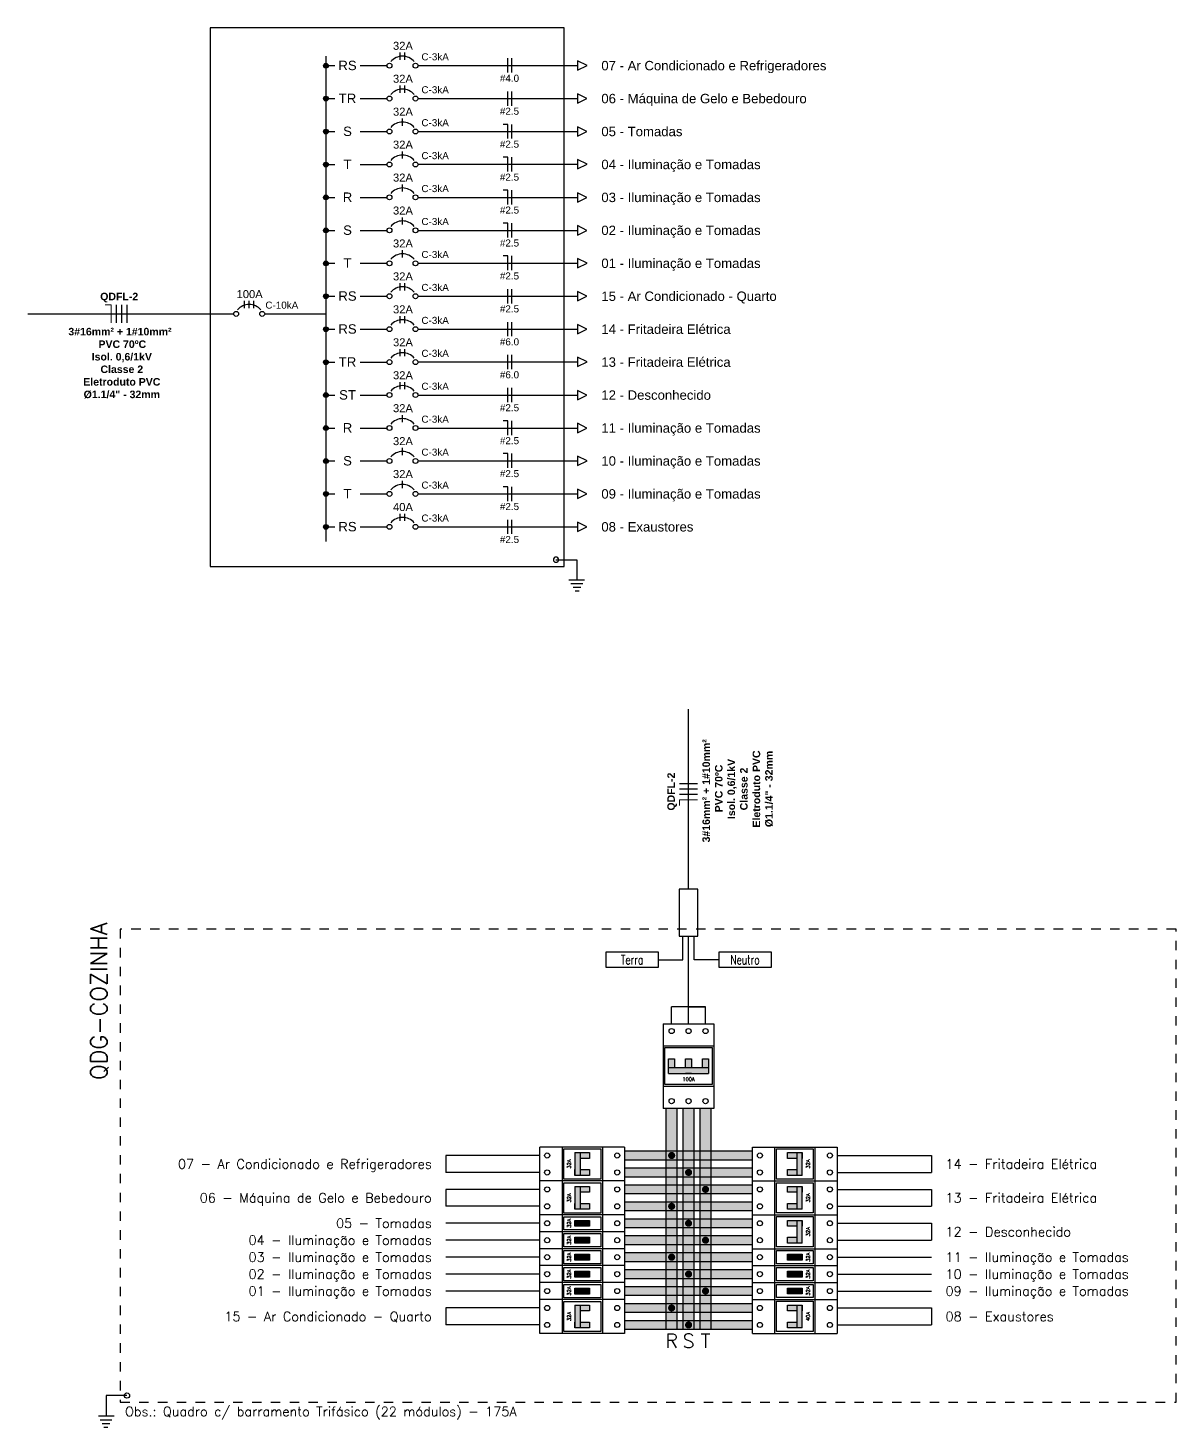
# Model space of a CAD drawing. Extents: x 1450 to 1868, y 82 to 351.
# Drawn here: x 1600.76 to 1612.96, y 213.83 to 228.69 of the extents above; entities that cross this region are included whole.
import ezdxf
from ezdxf.enums import TextEntityAlignment as Align

# ---------------------------------------------------------------- set-up
doc = ezdxf.new("R2010")
doc.units = 0
doc.header["$LTSCALE"] = 0.5
doc.linetypes.add('CONTORNO_QUADRO_T', pattern=[0.35, 0.2, -0.15])
doc.linetypes.add('ELETRODUTO_POLIETILENO_PISO', pattern=[0.55, 0.4, -0.15])
doc.layers.get('0').update_dxf_attribs({"linetype": 'CONTINUOUS'})
for name, color, linetype in [('Condutor Unifilar - Barramento nu', 1, 'CONTINUOUS'), ('DIAGRAMAS_BARRAMENTO', 2, 'CONTINUOUS'), ('DIAGRAMAS_CONTORNO', 2, 'CONTINUOUS'), ('DIAGRAMAS_LINHA', 2, 'CONTINUOUS'), ('DIAGRAMAS_TEXTO', 5, 'CONTINUOUS'), ('DISP_PROTECAO', 1, 'CONTINUOUS'), ('FAM-DISJUNTORES', 1, 'CONTINUOUS'), ('FIACAO', 7, 'CONTINUOUS'), ('INDICACAO_CIRCUITO', 2, 'CONTINUOUS'), ('INDICACAO_CIRCUITO_FIA', 2, 'CONTINUOUS'), ('INDICACAO_POTENCIA', 1, 'CONTINUOUS'), ('Texto Unifilar - 0.3 Vermelho', 80, 'CONTINUOUS')]:
    doc.layers.add(name, color=color, linetype=linetype)
doc.layers.add('G-ANNO-SYMB', color=111, linetype='CONTINUOUS', lineweight=9)
doc.styles.add('Arial', font='arialbd.ttf', dxfattribs={"height": 100})
doc.styles.add('FAM-ARIAL', font='arial.ttf')
doc.styles.add('ROMANS', font='simplex.shx')

# ---------------------------------------------------------------- blocks, each defined once
blk = doc.blocks.new('*U1454', base_point=(1412.08, 127.24))
at = {"linetype": 'Continuous'}
for centre in [(1412.106, 127.24), (1412.383, 127.24)]:
    blk.add_circle(centre, 0.026, dxfattribs=at)
blk.add_arc((1412.244, 127.178), 0.162, 39.9589, 140.0411, dxfattribs=at)
blk = doc.blocks.new('*U1457', base_point=(1412.08, 127.24))
at = {"linetype": 'Continuous'}
for centre in [(1412.106, 127.24), (1412.383, 127.24)]:
    blk.add_circle(centre, 0.026, dxfattribs=at)
blk.add_arc((1412.244, 127.178), 0.162, 39.9589, 140.0411, dxfattribs=at)
blk = doc.blocks.new('*U1323', base_point=(576.818, 148.746))
blk.add_line((576.818, 148.556), (576.818, 148.936))
blk = doc.blocks.new('*U1458', base_point=(1412.244, 127.34))
at = {"xscale": 0.2, "yscale": 0.2, "zscale": 0.2}
for p in [(1412.219, 127.34), (1412.269, 127.34)]:
    blk.add_blockref('*U1323', p, dxfattribs=at)
blk = doc.blocks.new('*U1459', base_point=(1412.08, 127.24))
at = {"linetype": 'Continuous'}
for centre in [(1412.106, 127.24), (1412.383, 127.24)]:
    blk.add_circle(centre, 0.026, dxfattribs=at)
blk.add_arc((1412.244, 127.178), 0.162, 39.9589, 140.0411, dxfattribs=at)
blk = doc.blocks.new('*U1460', base_point=(1412.08, 127.24))
at = {"linetype": 'Continuous'}
for centre in [(1412.106, 127.24), (1412.383, 127.24)]:
    blk.add_circle(centre, 0.026, dxfattribs=at)
blk.add_arc((1412.244, 127.178), 0.162, 39.9589, 140.0411, dxfattribs=at)
blk = doc.blocks.new('*U1461', base_point=(1412.244, 127.34))
at = {"xscale": 0.2, "yscale": 0.2, "zscale": 0.2}
blk.add_blockref('*U1323', (1412.244, 127.34), dxfattribs=at)
blk = doc.blocks.new('*U1462', base_point=(1412.08, 127.24))
at = {"linetype": 'Continuous'}
for centre in [(1412.106, 127.24), (1412.383, 127.24)]:
    blk.add_circle(centre, 0.026, dxfattribs=at)
blk.add_arc((1412.244, 127.178), 0.162, 39.9589, 140.0411, dxfattribs=at)
blk = doc.blocks.new('*U1463', base_point=(1412.244, 127.34))
at = {"xscale": 0.2, "yscale": 0.2, "zscale": 0.2}
blk.add_blockref('*U1323', (1412.244, 127.34), dxfattribs=at)
blk = doc.blocks.new('*U1464', base_point=(1412.08, 127.24))
at = {"linetype": 'Continuous'}
for centre in [(1412.106, 127.24), (1412.383, 127.24)]:
    blk.add_circle(centre, 0.026, dxfattribs=at)
blk.add_arc((1412.244, 127.178), 0.162, 39.9589, 140.0411, dxfattribs=at)
blk = doc.blocks.new('*U1465', base_point=(1412.08, 127.24))
at = {"linetype": 'Continuous'}
for centre in [(1412.106, 127.24), (1412.383, 127.24)]:
    blk.add_circle(centre, 0.026, dxfattribs=at)
blk.add_arc((1412.244, 127.178), 0.162, 39.9589, 140.0411, dxfattribs=at)
blk = doc.blocks.new('*U1468', base_point=(1412.08, 127.24))
at = {"linetype": 'Continuous'}
for centre in [(1412.106, 127.24), (1412.383, 127.24)]:
    blk.add_circle(centre, 0.026, dxfattribs=at)
blk.add_arc((1412.244, 127.178), 0.162, 39.9589, 140.0411, dxfattribs=at)
blk = doc.blocks.new('*U1469', base_point=(1412.08, 127.24))
at = {"linetype": 'Continuous'}
for centre in [(1412.106, 127.24), (1412.383, 127.24)]:
    blk.add_circle(centre, 0.026, dxfattribs=at)
blk.add_arc((1412.244, 127.178), 0.162, 39.9589, 140.0411, dxfattribs=at)
blk = doc.blocks.new('*U1470', base_point=(1412.08, 127.24))
at = {"linetype": 'Continuous'}
for centre in [(1412.106, 127.24), (1412.383, 127.24)]:
    blk.add_circle(centre, 0.026, dxfattribs=at)
blk.add_arc((1412.244, 127.178), 0.162, 39.9589, 140.0411, dxfattribs=at)
blk = doc.blocks.new('*U1471', base_point=(1412.08, 127.24))
at = {"linetype": 'Continuous'}
for centre in [(1412.106, 127.24), (1412.383, 127.24)]:
    blk.add_circle(centre, 0.026, dxfattribs=at)
blk.add_arc((1412.244, 127.178), 0.162, 39.9589, 140.0411, dxfattribs=at)
blk = doc.blocks.new('*U1472', base_point=(1412.08, 127.24))
at = {"linetype": 'Continuous'}
for centre in [(1412.106, 127.24), (1412.383, 127.24)]:
    blk.add_circle(centre, 0.026, dxfattribs=at)
blk.add_arc((1412.244, 127.178), 0.162, 39.9589, 140.0411, dxfattribs=at)
blk = doc.blocks.new('*U1473', base_point=(1412.08, 127.24))
at = {"linetype": 'Continuous'}
for centre in [(1412.106, 127.24), (1412.383, 127.24)]:
    blk.add_circle(centre, 0.026, dxfattribs=at)
blk.add_arc((1412.244, 127.178), 0.162, 39.9589, 140.0411, dxfattribs=at)
blk = doc.blocks.new('*U1474', base_point=(1412.08, 127.24))
at = {"linetype": 'Continuous'}
for centre in [(1412.106, 127.24), (1412.383, 127.24)]:
    blk.add_circle(centre, 0.026, dxfattribs=at)
blk.add_arc((1412.244, 127.178), 0.162, 39.9589, 140.0411, dxfattribs=at)
blk = doc.blocks.new('TERRAQD')
at = {"color": 3, "linetype": 'ByBlock'}
for p, q in [((0, 0), (-0.444, 0)), ((-0.444, 0), (-0.444, -0.435)), ((-0.609, -0.435), (-0.274, -0.435)), ((-0.57, -0.513), (-0.319, -0.513)), ((-0.531, -0.591), (-0.363, -0.591)), ((-0.492, -0.67), (-0.408, -0.67))]:
    blk.add_line(p, q, dxfattribs=at)
blk.add_circle((0, 0), 0.0554, dxfattribs=at)
blk = doc.blocks.new('*U1477', base_point=(1412.08, 127.24))
at = {"linetype": 'Continuous'}
for centre in [(1412.106, 127.24), (1412.383, 127.24)]:
    blk.add_circle(centre, 0.026, dxfattribs=at)
blk.add_arc((1412.244, 127.178), 0.162, 39.9589, 140.0411, dxfattribs=at)
blk = doc.blocks.new('*U1480', base_point=(1327.989, -26.483))
h = blk.add_hatch(color=256)
h.paths.add_polyline_path([(1328.458, -26.362), (1328.361, -26.362), (1328.361, -26.424), (1328.458, -26.424)])
h.paths.add_polyline_path([(1328.361, -26.542), (1328.361, -26.604), (1328.458, -26.604), (1328.458, -26.542)])
blk.add_hatch(color=256).paths.add_polyline_path([(1328.517, -26.362), (1328.458, -26.362), (1328.458, -26.604), (1328.517, -26.604)])
for p, q in [((1327.989, -26.303), (1328.889, -26.303)), ((1327.989, -26.663), (1327.989, -26.303)), ((1328.224, -26.663), (1328.224, -26.303)), ((1328.654, -26.663), (1328.654, -26.303)), ((1328.889, -26.303), (1328.889, -26.663)), ((1328.361, -26.362), (1328.517, -26.362)), ((1328.361, -26.424), (1328.361, -26.362)), ((1328.458, -26.424), (1328.361, -26.424)), ((1328.458, -26.362), (1328.458, -26.604)), ((1328.517, -26.604), (1328.517, -26.362)), ((1328.517, -26.362), (1328.517, -26.424)), ((1328.361, -26.542), (1328.458, -26.542)), ((1328.361, -26.604), (1328.361, -26.542)), ((1328.517, -26.604), (1328.361, -26.604)), ((1327.989, -26.663), (1328.889, -26.663))]:
    blk.add_line(p, q)
blk.add_lwpolyline([(1328.243, -26.643), (1328.243, -26.322), (1328.634, -26.322), (1328.634, -26.643)], close=True)
for centre in [(1328.067, -26.393), (1328.811, -26.393), (1328.067, -26.573), (1328.811, -26.573)]:
    blk.add_circle(centre, 0.0274)
blk = doc.blocks.new('*U1482', base_point=(1327.989, -26.483))
h = blk.add_hatch(color=256)
h.paths.add_polyline_path([(1328.458, -26.362), (1328.361, -26.362), (1328.361, -26.424), (1328.458, -26.424)])
h.paths.add_polyline_path([(1328.361, -26.542), (1328.361, -26.604), (1328.458, -26.604), (1328.458, -26.542)])
blk.add_hatch(color=256).paths.add_polyline_path([(1328.517, -26.362), (1328.458, -26.362), (1328.458, -26.604), (1328.517, -26.604)])
for p, q in [((1327.989, -26.303), (1328.889, -26.303)), ((1327.989, -26.663), (1327.989, -26.303)), ((1328.224, -26.663), (1328.224, -26.303)), ((1328.654, -26.663), (1328.654, -26.303)), ((1328.889, -26.303), (1328.889, -26.663)), ((1328.361, -26.362), (1328.517, -26.362)), ((1328.361, -26.424), (1328.361, -26.362)), ((1328.458, -26.424), (1328.361, -26.424)), ((1328.458, -26.362), (1328.458, -26.604)), ((1328.517, -26.604), (1328.517, -26.362)), ((1328.517, -26.362), (1328.517, -26.424)), ((1328.361, -26.542), (1328.458, -26.542)), ((1328.361, -26.604), (1328.361, -26.542)), ((1328.517, -26.604), (1328.361, -26.604)), ((1327.989, -26.663), (1328.889, -26.663))]:
    blk.add_line(p, q)
blk.add_lwpolyline([(1328.243, -26.643), (1328.243, -26.322), (1328.634, -26.322), (1328.634, -26.643)], close=True)
for centre in [(1328.067, -26.393), (1328.811, -26.393), (1328.067, -26.573), (1328.811, -26.573)]:
    blk.add_circle(centre, 0.0274)
blk = doc.blocks.new('*U1483', base_point=(1327.989, -26.483))
h = blk.add_hatch(color=256)
h.paths.add_polyline_path([(1328.458, -26.362), (1328.361, -26.362), (1328.361, -26.424), (1328.458, -26.424)])
h.paths.add_polyline_path([(1328.361, -26.542), (1328.361, -26.604), (1328.458, -26.604), (1328.458, -26.542)])
blk.add_hatch(color=256).paths.add_polyline_path([(1328.517, -26.362), (1328.458, -26.362), (1328.458, -26.604), (1328.517, -26.604)])
for p, q in [((1327.989, -26.303), (1328.889, -26.303)), ((1327.989, -26.663), (1327.989, -26.303)), ((1328.224, -26.663), (1328.224, -26.303)), ((1328.654, -26.663), (1328.654, -26.303)), ((1328.889, -26.303), (1328.889, -26.663)), ((1328.361, -26.362), (1328.517, -26.362)), ((1328.361, -26.424), (1328.361, -26.362)), ((1328.458, -26.424), (1328.361, -26.424)), ((1328.458, -26.362), (1328.458, -26.604)), ((1328.517, -26.604), (1328.517, -26.362)), ((1328.517, -26.362), (1328.517, -26.424)), ((1328.361, -26.542), (1328.458, -26.542)), ((1328.361, -26.604), (1328.361, -26.542)), ((1328.517, -26.604), (1328.361, -26.604)), ((1327.989, -26.663), (1328.889, -26.663))]:
    blk.add_line(p, q)
blk.add_lwpolyline([(1328.243, -26.643), (1328.243, -26.322), (1328.634, -26.322), (1328.634, -26.643)], close=True)
for centre in [(1328.067, -26.393), (1328.811, -26.393), (1328.067, -26.573), (1328.811, -26.573)]:
    blk.add_circle(centre, 0.0274)
blk = doc.blocks.new('*U1484', base_point=(1327.989, -26.483))
h = blk.add_hatch(color=256)
h.paths.add_polyline_path([(1328.458, -26.362), (1328.361, -26.362), (1328.361, -26.424), (1328.458, -26.424)])
h.paths.add_polyline_path([(1328.361, -26.542), (1328.361, -26.604), (1328.458, -26.604), (1328.458, -26.542)])
blk.add_hatch(color=256).paths.add_polyline_path([(1328.517, -26.362), (1328.458, -26.362), (1328.458, -26.604), (1328.517, -26.604)])
for p, q in [((1327.989, -26.303), (1328.889, -26.303)), ((1327.989, -26.663), (1327.989, -26.303)), ((1328.224, -26.663), (1328.224, -26.303)), ((1328.654, -26.663), (1328.654, -26.303)), ((1328.889, -26.303), (1328.889, -26.663)), ((1328.361, -26.362), (1328.517, -26.362)), ((1328.361, -26.424), (1328.361, -26.362)), ((1328.458, -26.424), (1328.361, -26.424)), ((1328.458, -26.362), (1328.458, -26.604)), ((1328.517, -26.604), (1328.517, -26.362)), ((1328.517, -26.362), (1328.517, -26.424)), ((1328.361, -26.542), (1328.458, -26.542)), ((1328.361, -26.604), (1328.361, -26.542)), ((1328.517, -26.604), (1328.361, -26.604)), ((1327.989, -26.663), (1328.889, -26.663))]:
    blk.add_line(p, q)
blk.add_lwpolyline([(1328.243, -26.643), (1328.243, -26.322), (1328.634, -26.322), (1328.634, -26.643)], close=True)
for centre in [(1328.067, -26.393), (1328.811, -26.393), (1328.067, -26.573), (1328.811, -26.573)]:
    blk.add_circle(centre, 0.0274)
blk = doc.blocks.new('*U1485', base_point=(1327.989, -28.924))
for points in [[(1328.361, -28.892), (1328.361, -28.955), (1328.458, -28.955), (1328.458, -28.892)], [(1328.458, -28.955), (1328.517, -28.955), (1328.517, -28.892), (1328.458, -28.892)]]:
    blk.add_hatch(color=256).paths.add_polyline_path(points)
for p, q in [((1327.989, -28.834), (1328.889, -28.834)), ((1327.989, -29.014), (1327.989, -28.834)), ((1328.224, -29.014), (1328.224, -28.834)), ((1328.654, -29.014), (1328.654, -28.834)), ((1328.889, -28.834), (1328.889, -29.014)), ((1328.458, -28.892), (1328.458, -28.955)), ((1327.989, -29.014), (1328.889, -29.014))]:
    blk.add_line(p, q)
for points in [[(1328.243, -28.994), (1328.243, -28.853), (1328.634, -28.853), (1328.634, -28.994)], [(1328.361, -28.955), (1328.361, -28.892), (1328.517, -28.892), (1328.517, -28.955)]]:
    blk.add_lwpolyline(points, close=True)
for centre in [(1328.067, -28.924), (1328.811, -28.924)]:
    blk.add_circle(centre, 0.0274)
blk = doc.blocks.new('*U1486', base_point=(1327.989, -24.613))
h = blk.add_hatch(color=256)
h.paths.add_polyline_path([(1328.361, -24.402), (1328.361, -24.465), (1328.458, -24.465), (1328.458, -24.402)])
h.paths.add_polyline_path([(1328.361, -24.582), (1328.361, -24.645), (1328.458, -24.645), (1328.458, -24.582)])
h.paths.add_polyline_path([(1328.361, -24.762), (1328.361, -24.825), (1328.458, -24.825), (1328.458, -24.762)])
blk.add_hatch(color=256).paths.add_polyline_path([(1328.517, -24.402), (1328.458, -24.402), (1328.458, -24.825), (1328.517, -24.825)])
for p, q in [((1327.989, -24.343), (1328.889, -24.343)), ((1327.989, -24.883), (1327.989, -24.343)), ((1328.224, -24.883), (1328.224, -24.343)), ((1328.654, -24.883), (1328.654, -24.343)), ((1328.889, -24.343), (1328.889, -24.883)), ((1328.361, -24.465), (1328.361, -24.402)), ((1328.361, -24.402), (1328.517, -24.402)), ((1328.458, -24.465), (1328.361, -24.465)), ((1328.458, -24.402), (1328.458, -24.825)), ((1328.517, -24.825), (1328.517, -24.402)), ((1328.361, -24.582), (1328.458, -24.582)), ((1328.361, -24.645), (1328.361, -24.582)), ((1328.458, -24.645), (1328.361, -24.645)), ((1328.517, -24.582), (1328.517, -24.645)), ((1328.361, -24.762), (1328.458, -24.762)), ((1328.361, -24.825), (1328.361, -24.762)), ((1327.989, -24.883), (1328.889, -24.883)), ((1328.517, -24.825), (1328.361, -24.825))]:
    blk.add_line(p, q)
blk.add_lwpolyline([(1328.243, -24.864), (1328.243, -24.363), (1328.634, -24.363), (1328.634, -24.864)], close=True)
for centre in [(1328.067, -24.433), (1328.811, -24.433), (1328.067, -24.613), (1328.811, -24.613), (1328.067, -24.793), (1328.811, -24.793)]:
    blk.add_circle(centre, 0.0274)
blk = doc.blocks.new('*U1481', base_point=(1327.989, -28.924))
for points in [[(1328.361, -28.892), (1328.361, -28.955), (1328.458, -28.955), (1328.458, -28.892)], [(1328.458, -28.955), (1328.517, -28.955), (1328.517, -28.892), (1328.458, -28.892)]]:
    blk.add_hatch(color=256).paths.add_polyline_path(points)
for p, q in [((1327.989, -28.834), (1328.889, -28.834)), ((1327.989, -29.014), (1327.989, -28.834)), ((1328.224, -29.014), (1328.224, -28.834)), ((1328.654, -29.014), (1328.654, -28.834)), ((1328.889, -28.834), (1328.889, -29.014)), ((1328.458, -28.892), (1328.458, -28.955)), ((1327.989, -29.014), (1328.889, -29.014))]:
    blk.add_line(p, q)
for points in [[(1328.243, -28.994), (1328.243, -28.853), (1328.634, -28.853), (1328.634, -28.994)], [(1328.361, -28.955), (1328.361, -28.892), (1328.517, -28.892), (1328.517, -28.955)]]:
    blk.add_lwpolyline(points, close=True)
for centre in [(1328.067, -28.924), (1328.811, -28.924)]:
    blk.add_circle(centre, 0.0274)
blk = doc.blocks.new('*U1489', base_point=(576.818, 148.746))
blk.add_line((576.818, 148.556), (576.818, 148.936))
blk = doc.blocks.new('*U1517', base_point=(1430.914, 149.639))
at = {"xscale": 0.2, "yscale": 0.2, "zscale": 0.2}
for p in [(1430.864, 149.639), (1430.914, 149.639), (1430.964, 149.639)]:
    blk.add_blockref('*U1489', p, dxfattribs=at)
blk = doc.blocks.new('*U1607', base_point=(576.818, 148.746))
blk.add_line((576.818, 148.556), (576.818, 148.936))
blk = doc.blocks.new('*U1660', base_point=(1604.742, 228.394))
at = {"xscale": 0.2, "yscale": 0.2, "zscale": 0.2}
for p in [(1604.717, 228.394), (1604.767, 228.394)]:
    blk.add_blockref('*U1607', p, dxfattribs=at)
blk = doc.blocks.new('*U1661', base_point=(1604.742, 227.694))
at = {"xscale": 0.2, "yscale": 0.2, "zscale": 0.2}
blk.add_blockref('*U1607', (1604.742, 227.694), dxfattribs=at)
blk = doc.blocks.new('*U1662', base_point=(1604.742, 226.644))
at = {"xscale": 0.2, "yscale": 0.2, "zscale": 0.2}
blk.add_blockref('*U1607', (1604.742, 226.644), dxfattribs=at)
blk = doc.blocks.new('*U1663', base_point=(1604.742, 226.294))
at = {"xscale": 0.2, "yscale": 0.2, "zscale": 0.2}
blk.add_blockref('*U1607', (1604.742, 226.294), dxfattribs=at)
blk = doc.blocks.new('*U1664', base_point=(1604.742, 225.944))
at = {"xscale": 0.2, "yscale": 0.2, "zscale": 0.2}
for p in [(1604.717, 225.944), (1604.767, 225.944)]:
    blk.add_blockref('*U1607', p, dxfattribs=at)
blk = doc.blocks.new('*U1665', base_point=(1604.742, 225.594))
at = {"xscale": 0.2, "yscale": 0.2, "zscale": 0.2}
for p in [(1604.717, 225.594), (1604.767, 225.594)]:
    blk.add_blockref('*U1607', p, dxfattribs=at)
blk = doc.blocks.new('*U1666', base_point=(1604.742, 225.244))
at = {"xscale": 0.2, "yscale": 0.2, "zscale": 0.2}
for p in [(1604.717, 225.244), (1604.767, 225.244)]:
    blk.add_blockref('*U1607', p, dxfattribs=at)
blk = doc.blocks.new('*U1667', base_point=(1604.742, 224.894))
at = {"xscale": 0.2, "yscale": 0.2, "zscale": 0.2}
for p in [(1604.717, 224.894), (1604.767, 224.894)]:
    blk.add_blockref('*U1607', p, dxfattribs=at)
blk = doc.blocks.new('*U1668', base_point=(1604.742, 224.544))
at = {"xscale": 0.2, "yscale": 0.2, "zscale": 0.2}
blk.add_blockref('*U1607', (1604.742, 224.544), dxfattribs=at)
blk = doc.blocks.new('*U1669', base_point=(1604.742, 224.194))
at = {"xscale": 0.2, "yscale": 0.2, "zscale": 0.2}
blk.add_blockref('*U1607', (1604.742, 224.194), dxfattribs=at)
blk = doc.blocks.new('*U1670', base_point=(1604.742, 223.844))
at = {"xscale": 0.2, "yscale": 0.2, "zscale": 0.2}
blk.add_blockref('*U1607', (1604.742, 223.844), dxfattribs=at)
blk = doc.blocks.new('*U1671', base_point=(1604.742, 223.494))
at = {"xscale": 0.2, "yscale": 0.2, "zscale": 0.2}
for p in [(1604.717, 223.494), (1604.767, 223.494)]:
    blk.add_blockref('*U1607', p, dxfattribs=at)
blk = doc.blocks.new('FIAÇÃO_DIAGRAMA')
at = {"layer": 'FAM-DISJUNTORES'}
for p, q in [((0, -0.152), (0, 0)), ((0.04, -0.152), (0.04, 0))]:
    blk.add_line(p, q, dxfattribs=at)
blk = doc.blocks.new('FIAÇÃO DIAGRAMA NF')
at = {"layer": 'FAM-DISJUNTORES', "color": 120}
for p, q in [((0, 0.152), (-0.051, 0.152)), ((0, 0), (0, 0.152))]:
    blk.add_line(p, q, dxfattribs=at)
at = {"layer": 'FAM-DISJUNTORES'}
blk.add_line((0.04, 0), (0.04, 0.152), dxfattribs=at)
blk = doc.blocks.new('pingar')
h = blk.add_hatch(color=256)
h.dxf.hatch_style = 1
edge = h.paths.add_edge_path()
edge.add_arc((1071.3, -1250.5), 2.5, 0, 360)
blk.add_circle((1071.3, -1250.5), 2.5)
blk = doc.blocks.new('*U2109', base_point=(576.818, 148.746))
blk.add_line((576.818, 148.556), (576.818, 148.936))
blk = doc.blocks.new('*U2107', base_point=(608.67, 153.293))
for p, q in [((608.67, 153.483), (608.544, 153.483)), ((608.67, 153.103), (608.67, 153.483))]:
    blk.add_line(p, q)
blk = doc.blocks.new('*U2327', base_point=(576.818, 148.746))
blk.add_line((576.818, 148.556), (576.818, 148.936))
blk = doc.blocks.new('*U2326', base_point=(608.67, 153.293))
for p, q in [((608.67, 153.483), (608.544, 153.483)), ((608.67, 153.103), (608.67, 153.483))]:
    blk.add_line(p, q)

msp = doc.modelspace()

# ---------------------------------------------------------------- hatches: boundary and pattern name
at = {"layer": 'DIAGRAMAS_BARRAMENTO'}
for color, points in [(1, [(1607.662, 217.215), (1607.542, 217.215), (1607.542, 214.87), (1607.662, 214.87)]), (42, [(1607.842, 217.215), (1607.722, 217.215), (1607.722, 214.87), (1607.842, 214.87)]), (8, [(1608.022, 217.215), (1607.902, 217.215), (1607.902, 214.87), (1608.022, 214.87)]), (1, [(1607.102, 216.76), (1607.102, 216.67), (1608.462, 216.67), (1608.462, 216.76)]), (42, [(1607.102, 216.58), (1607.102, 216.49), (1608.462, 216.49), (1608.462, 216.58)]), (8, [(1607.102, 216.4), (1607.102, 216.31), (1608.462, 216.31), (1608.462, 216.4)]), (1, [(1607.102, 216.22), (1607.102, 216.13), (1608.462, 216.13), (1608.462, 216.22)]), (42, [(1607.102, 216.04), (1607.102, 215.95), (1608.462, 215.95), (1608.462, 216.04)]), (8, [(1607.102, 215.86), (1607.102, 215.77), (1608.462, 215.77), (1608.462, 215.86)]), (1, [(1607.102, 215.68), (1607.102, 215.59), (1608.462, 215.59), (1608.462, 215.68)]), (42, [(1607.102, 215.5), (1607.102, 215.41), (1608.462, 215.41), (1608.462, 215.5)]), (8, [(1607.102, 215.32), (1607.102, 215.23), (1608.462, 215.23), (1608.462, 215.32)]), (1, [(1607.102, 215.14), (1607.102, 215.05), (1608.462, 215.05), (1608.462, 215.14)]), (42, [(1607.102, 214.96), (1607.102, 214.87), (1608.462, 214.87), (1608.462, 214.96)])]:
    msp.add_hatch(color=color, dxfattribs=at).paths.add_polyline_path(points)

# ---------------------------------------------------------------- linework, layer by layer
at = {"layer": 'DIAGRAMAS_BARRAMENTO', "color": 1}
for points in [[(1607.662, 217.215), (1607.542, 217.215), (1607.542, 214.87), (1607.662, 214.87)], [(1607.102, 216.76), (1607.102, 216.67), (1608.462, 216.67), (1608.462, 216.76)], [(1607.102, 216.22), (1607.102, 216.13), (1608.462, 216.13), (1608.462, 216.22)], [(1607.102, 215.68), (1607.102, 215.59), (1608.462, 215.59), (1608.462, 215.68)], [(1607.102, 215.14), (1607.102, 215.05), (1608.462, 215.05), (1608.462, 215.14)]]:
    msp.add_lwpolyline(points, close=True, dxfattribs=at)
at = {"layer": 'DIAGRAMAS_BARRAMENTO', "color": 40}
msp.add_lwpolyline([(1607.842, 217.215), (1607.722, 217.215), (1607.722, 214.87), (1607.842, 214.87)], close=True, dxfattribs=at)
at = {"layer": 'DIAGRAMAS_BARRAMENTO', "color": 8}
for points in [[(1608.022, 217.215), (1607.902, 217.215), (1607.902, 214.87), (1608.022, 214.87)], [(1607.102, 216.4), (1607.102, 216.31), (1608.462, 216.31), (1608.462, 216.4)], [(1607.102, 215.86), (1607.102, 215.77), (1608.462, 215.77), (1608.462, 215.86)], [(1607.102, 215.32), (1607.102, 215.23), (1608.462, 215.23), (1608.462, 215.32)]]:
    msp.add_lwpolyline(points, close=True, dxfattribs=at)
at = {"layer": 'DIAGRAMAS_BARRAMENTO', "const_width": 0.0375}
for points in [[(1607.583, 216.715, 1), (1607.621, 216.715, 1)], [(1607.763, 216.535, 1), (1607.801, 216.535, 1)], [(1607.943, 216.355, 1), (1607.981, 216.355, 1)], [(1607.583, 216.175, 1), (1607.621, 216.175, 1)], [(1607.763, 215.995, 1), (1607.801, 215.995, 1)], [(1607.943, 215.815, 1), (1607.981, 215.815, 1)], [(1607.583, 215.635, 1), (1607.621, 215.635, 1)], [(1607.763, 215.455, 1), (1607.801, 215.455, 1)], [(1607.943, 215.275, 1), (1607.981, 215.275, 1)], [(1607.583, 215.095, 1), (1607.621, 215.095, 1)], [(1607.763, 214.915, 1), (1607.801, 214.915, 1)]]:
    msp.add_lwpolyline(points, format="xyb", close=True, dxfattribs=at)
at = {"layer": 'DIAGRAMAS_BARRAMENTO', "color": 42}
for points in [[(1607.102, 216.58), (1607.102, 216.49), (1608.462, 216.49), (1608.462, 216.58)], [(1607.102, 216.04), (1607.102, 215.95), (1608.462, 215.95), (1608.462, 216.04)], [(1607.102, 215.5), (1607.102, 215.41), (1608.462, 215.41), (1608.462, 215.5)], [(1607.102, 214.96), (1607.102, 214.87), (1608.462, 214.87), (1608.462, 214.96)]]:
    msp.add_lwpolyline(points, close=True, dxfattribs=at)
at = {"layer": 'DIAGRAMAS_CONTORNO', "linetype": 'CONTORNO_QUADRO_T'}
msp.add_lwpolyline([(1601.744, 219.12), (1601.744, 214.095), (1612.961, 214.095), (1612.961, 219.12)], close=True, dxfattribs=at)
at = {"layer": 'DIAGRAMAS_LINHA', "color": 1}
msp.add_lwpolyline([(1602.699, 228.694), (1602.699, 222.974), (1606.46, 222.974), (1606.46, 228.694)], close=True, dxfattribs=at)
for points in [[(1603.928, 228.394), (1603.928, 223.239)], [(1604.907, 228.296), (1606.603, 228.296), (1606.603, 228.246), (1606.703, 228.296), (1606.603, 228.346), (1606.603, 228.296)], [(1603.928, 228.294), (1604.025, 228.294)], [(1604.291, 228.294), (1604.578, 228.294)], [(1603.928, 227.944), (1604.025, 227.944)], [(1604.291, 227.944), (1604.578, 227.944)], [(1604.907, 227.944), (1606.602, 227.944), (1606.602, 227.894), (1606.702, 227.944), (1606.602, 227.994), (1606.602, 227.944)], [(1603.928, 227.594), (1604.025, 227.594)], [(1604.291, 227.594), (1604.578, 227.594)], [(1604.907, 227.594), (1606.602, 227.594), (1606.602, 227.544), (1606.702, 227.594), (1606.602, 227.644), (1606.602, 227.594)], [(1604.907, 227.246), (1606.603, 227.246), (1606.603, 227.196), (1606.703, 227.246), (1606.603, 227.296), (1606.603, 227.246)], [(1603.928, 227.244), (1604.025, 227.244)], [(1604.291, 227.244), (1604.578, 227.244)], [(1603.928, 226.894), (1604.025, 226.894)], [(1604.291, 226.894), (1604.578, 226.894)], [(1604.907, 226.894), (1606.602, 226.894), (1606.602, 226.844), (1606.702, 226.894), (1606.602, 226.944), (1606.602, 226.894)], [(1603.928, 226.544), (1604.025, 226.544)], [(1604.291, 226.544), (1604.578, 226.544)], [(1604.907, 226.544), (1606.602, 226.544), (1606.602, 226.494), (1606.702, 226.544), (1606.602, 226.594), (1606.602, 226.544)], [(1604.907, 226.196), (1606.603, 226.196), (1606.603, 226.146), (1606.703, 226.196), (1606.603, 226.246), (1606.603, 226.196)], [(1603.928, 226.194), (1604.025, 226.194)], [(1604.291, 226.194), (1604.578, 226.194)], [(1603.928, 225.844), (1604.025, 225.844)], [(1604.291, 225.844), (1604.578, 225.844)], [(1604.907, 225.844), (1606.602, 225.844), (1606.602, 225.794), (1606.702, 225.844), (1606.602, 225.894), (1606.602, 225.844)], [(1600.763, 225.656), (1602.949, 225.656)], [(1603.278, 225.656), (1603.928, 225.656)], [(1603.928, 225.494), (1604.025, 225.494)], [(1604.291, 225.494), (1604.578, 225.494)], [(1604.907, 225.494), (1606.602, 225.494), (1606.602, 225.444), (1606.702, 225.494), (1606.602, 225.544), (1606.602, 225.494)], [(1604.907, 225.146), (1606.603, 225.146), (1606.603, 225.096), (1606.703, 225.146), (1606.603, 225.196), (1606.603, 225.146)], [(1603.928, 225.144), (1604.025, 225.144)], [(1604.291, 225.144), (1604.578, 225.144)], [(1603.928, 224.794), (1604.025, 224.794)], [(1604.291, 224.794), (1604.578, 224.794)], [(1604.907, 224.794), (1606.602, 224.794), (1606.602, 224.744), (1606.702, 224.794), (1606.602, 224.844), (1606.602, 224.794)], [(1603.928, 224.444), (1604.025, 224.444)], [(1604.291, 224.444), (1604.578, 224.444)], [(1604.907, 224.444), (1606.602, 224.444), (1606.602, 224.394), (1606.702, 224.444), (1606.602, 224.494), (1606.602, 224.444)], [(1604.907, 224.096), (1606.603, 224.096), (1606.603, 224.046), (1606.703, 224.096), (1606.603, 224.146), (1606.603, 224.096)], [(1603.928, 224.094), (1604.025, 224.094)], [(1604.291, 224.094), (1604.578, 224.094)], [(1603.928, 223.744), (1604.025, 223.744)], [(1604.291, 223.744), (1604.578, 223.744)], [(1604.907, 223.744), (1606.602, 223.744), (1606.602, 223.694), (1606.702, 223.744), (1606.602, 223.794), (1606.602, 223.744)], [(1604.907, 223.394), (1606.602, 223.394), (1606.602, 223.344), (1606.702, 223.394), (1606.602, 223.444), (1606.602, 223.394)], [(1603.928, 223.394), (1604.025, 223.394)], [(1604.291, 223.394), (1604.578, 223.394)]]:
    msp.add_lwpolyline(points, dxfattribs=at)
at = {"layer": 'DIAGRAMAS_LINHA'}
for points in [[(1607.782, 219.545), (1607.782, 221.458)], [(1607.462, 218.795), (1607.722, 218.795), (1607.722, 219.045)], [(1607.782, 218.295), (1607.782, 219.045)], [(1608.102, 218.795), (1607.842, 218.795), (1607.842, 219.045)], [(1607.782, 218.295), (1607.602, 218.295)], [(1607.602, 218.115), (1607.602, 218.295)], [(1607.782, 218.295), (1607.602, 218.295)], [(1607.962, 218.295), (1607.602, 218.295)], [(1607.782, 218.115), (1607.782, 218.295)], [(1607.782, 218.295), (1607.782, 218.295)], [(1607.782, 218.295), (1607.962, 218.295)], [(1607.962, 218.115), (1607.962, 218.295)], [(1605.202, 216.715), (1605.202, 216.535)], [(1606.202, 216.715), (1605.202, 216.715)], [(1609.362, 216.715), (1610.362, 216.715)], [(1610.362, 216.715), (1610.362, 216.535)], [(1606.202, 216.535), (1605.202, 216.535)], [(1609.362, 216.535), (1610.362, 216.535)], [(1606.202, 216.355), (1605.202, 216.355)], [(1605.202, 216.355), (1605.202, 216.175)], [(1609.362, 216.355), (1610.362, 216.355)], [(1610.362, 216.355), (1610.362, 216.175)], [(1606.202, 216.175), (1605.202, 216.175)], [(1609.362, 216.175), (1610.362, 216.175)], [(1606.202, 215.995), (1605.202, 215.995)], [(1609.362, 215.995), (1610.362, 215.995)], [(1610.362, 215.995), (1610.362, 215.815)], [(1606.202, 215.815), (1605.202, 215.815)], [(1609.362, 215.815), (1610.362, 215.815)], [(1606.202, 215.635), (1605.202, 215.635)], [(1609.362, 215.635), (1610.362, 215.635)], [(1606.202, 215.455), (1605.202, 215.455)], [(1609.362, 215.455), (1610.362, 215.455)], [(1606.202, 215.275), (1605.202, 215.275)], [(1609.362, 215.275), (1610.362, 215.275)], [(1606.202, 215.095), (1605.202, 215.095)], [(1605.202, 215.095), (1605.202, 214.915)], [(1609.362, 215.095), (1610.362, 215.095)], [(1610.362, 215.095), (1610.362, 214.915)], [(1606.202, 214.915), (1605.202, 214.915)], [(1609.362, 214.915), (1610.362, 214.915)]]:
    msp.add_lwpolyline(points, dxfattribs=at)
for points in [[(1607.682, 219.045), (1607.882, 219.045), (1607.882, 219.545), (1607.682, 219.545)], [(1606.902, 218.715), (1607.462, 218.715), (1607.462, 218.875), (1606.902, 218.875)], [(1608.102, 218.715), (1608.662, 218.715), (1608.662, 218.875), (1608.102, 218.875)]]:
    msp.add_lwpolyline(points, close=True, dxfattribs=at)

# ---------------------------------------------------------------- block references
for name, p in [('FIAÇÃO_DIAGRAMA', (1605.863, 228.372)), ('FIAÇÃO_DIAGRAMA', (1605.863, 228.02)), ('FIAÇÃO DIAGRAMA NF', (1605.863, 227.518)), ('FIAÇÃO DIAGRAMA NF', (1605.863, 227.17)), ('FIAÇÃO DIAGRAMA NF', (1605.863, 226.818)), ('FIAÇÃO DIAGRAMA NF', (1605.863, 226.468)), ('FIAÇÃO DIAGRAMA NF', (1605.863, 226.12)), ('FIAÇÃO_DIAGRAMA', (1605.863, 225.92)), ('FIAÇÃO_DIAGRAMA', (1605.863, 225.57)), ('FIAÇÃO_DIAGRAMA', (1605.863, 225.222)), ('FIAÇÃO_DIAGRAMA', (1605.863, 224.87)), ('FIAÇÃO DIAGRAMA NF', (1605.863, 224.368)), ('FIAÇÃO DIAGRAMA NF', (1605.863, 224.02)), ('FIAÇÃO DIAGRAMA NF', (1605.863, 223.668)), ('FIAÇÃO_DIAGRAMA', (1605.863, 223.47))]:
    msp.add_blockref(name, p)
at = {"layer": 'Condutor Unifilar - Barramento nu', "color": 1, "xscale": 0.01, "yscale": 0.01, "zscale": 0.01}
for p in [(1593.215, 240.798), (1593.215, 240.448), (1593.215, 240.098), (1593.215, 239.748), (1593.215, 239.398), (1593.215, 239.048), (1593.215, 238.698), (1593.215, 238.348), (1593.215, 237.998), (1593.215, 237.648), (1593.215, 237.298), (1593.215, 236.948), (1593.215, 236.598), (1593.215, 236.248), (1593.215, 235.898)]:
    msp.add_blockref('pingar', p, dxfattribs=at)
at = {"layer": 'DIAGRAMAS_LINHA', "color": 0, "yscale": 0.5, "zscale": 0.5}
for p, xscale in [((1606.373, 223.045), -0.5), ((1601.815, 214.165), 0.5)]:
    msp.add_blockref('TERRAQD', p, dxfattribs=dict(at, xscale=xscale))
at = {"layer": 'DISP_PROTECAO'}
for name, p in [('*U1454', (1604.578, 228.294)), ('*U1660', (1604.742, 228.394)), ('*U1457', (1604.578, 227.944)), ('*U1458', (1604.742, 228.044)), ('*U1661', (1604.742, 227.694)), ('*U1459', (1604.578, 227.594)), ('*U1460', (1604.578, 227.244)), ('*U1461', (1604.742, 227.344)), ('*U1462', (1604.578, 226.894)), ('*U1463', (1604.742, 226.994)), ('*U1662', (1604.742, 226.644)), ('*U1464', (1604.578, 226.544)), ('*U1465', (1604.578, 226.194)), ('*U1468', (1604.578, 225.844)), ('*U1664', (1604.742, 225.944)), ('*U1517', (1603.114, 225.756)), ('*U1477', (1602.949, 225.656)), ('*U1665', (1604.742, 225.594)), ('*U1469', (1604.578, 225.494)), ('*U1470', (1604.578, 225.144)), ('*U1666', (1604.742, 225.244)), ('*U1471', (1604.578, 224.794)), ('*U1667', (1604.742, 224.894)), ('*U1472', (1604.578, 224.444)), ('*U1668', (1604.742, 224.544)), ('*U1472', (1604.578, 224.094)), ('*U1669', (1604.742, 224.194)), ('*U1473', (1604.578, 223.744)), ('*U1670', (1604.742, 223.844)), ('*U1474', (1604.578, 223.394)), ('*U1671', (1604.742, 223.494))]:
    msp.add_blockref(name, p, dxfattribs=at)
at = {"layer": 'DISP_PROTECAO', "color": 6}
for name, p, rotation in [('*U1486', (1607.782, 218.115), 270), ('*U1480', (1607.102, 216.625), 180), ('*U1480', (1607.102, 216.265), 180), ('*U1481', (1607.102, 215.995), 180), ('*U1481', (1607.102, 215.815), 180), ('*U1481', (1607.102, 215.635), 180), ('*U1481', (1607.102, 215.455), 180), ('*U1481', (1607.102, 215.275), 180), ('*U1480', (1607.102, 215.005), 180)]:
    msp.add_blockref(name, p, dxfattribs=dict(at, rotation=rotation))
for name, p in [('*U1482', (1608.462, 216.625)), ('*U1483', (1608.462, 216.265)), ('*U1484', (1608.462, 215.905)), ('*U1485', (1608.462, 215.635)), ('*U1485', (1608.462, 215.455)), ('*U1485', (1608.462, 215.275)), ('*U1482', (1608.462, 215.005))]:
    msp.add_blockref(name, p, dxfattribs=at)
at = {"layer": 'FIACAO', "xscale": 0.5, "yscale": 0.5, "zscale": 0.5}
for p in [(1601.703, 225.656), (1601.759, 225.656), (1601.816, 225.656)]:
    msp.add_blockref('*U2109', p, dxfattribs=at)
at = {"layer": 'FIACAO', "xscale": 0.5, "yscale": 0.5, "zscale": 0.5, "rotation": 90}
for p in [(1607.782, 220.665), (1607.782, 220.608), (1607.782, 220.552)]:
    msp.add_blockref('*U2327', p, dxfattribs=at)
at = {"layer": 'G-ANNO-SYMB', "color": 4, "xscale": 0.5, "yscale": 0.5, "zscale": 0.5}
msp.add_blockref('*U2107', (1601.646, 225.656), dxfattribs=at)
at = {"layer": 'G-ANNO-SYMB', "color": 4, "xscale": 0.5, "yscale": 0.5, "zscale": 0.5, "rotation": 90}
msp.add_blockref('*U2326', (1607.782, 220.495), dxfattribs=at)
at = {"layer": 'INDICACAO_POTENCIA'}
msp.add_blockref('*U1663', (1604.742, 226.294), dxfattribs=at)

# ---------------------------------------------------------------- texts
at = {"layer": 'DIAGRAMAS_TEXTO', "style": 'ROMANS'}
msp.add_text('QDG-COZINHA', height=0.175, rotation=90, dxfattribs=at).set_placement((1601.656, 219.19), align=Align.BOTTOM_RIGHT)
at = {"layer": 'DIAGRAMAS_TEXTO', "style": 'ROMANS', "width": 0.7}
for s, p in [('Terra', (1607.182, 218.795)), ('Neutro', (1608.382, 218.795))]:
    msp.add_text(s, height=0.1, dxfattribs=at).set_placement(p, align=Align.MIDDLE_CENTER)
at = {"layer": 'DIAGRAMAS_TEXTO', "style": 'ROMANS'}
for s, p in [('R', (1607.602, 214.821)), ('S', (1607.782, 214.821)), ('T', (1607.962, 214.821))]:
    msp.add_text(s, height=0.15, dxfattribs=at).set_placement(p, align=Align.TOP_CENTER)
msp.add_text('Obs.: Quadro c/ barramento Trifásico (22 módulos) - 175A', height=0.1, dxfattribs=at).set_placement((1601.794, 213.995), align=Align.MIDDLE_LEFT)
at = {"layer": 'FAM-DISJUNTORES', "style": 'FAM-ARIAL'}
for s, p in [('C-3kA', (1605.089, 228.35)), ('C-3kA', (1605.089, 228)), ('C-3kA', (1605.089, 227.65)), ('C-3kA', (1605.089, 227.3)), ('C-3kA', (1605.089, 226.95)), ('C-3kA', (1605.089, 226.6)), ('C-3kA', (1605.089, 226.25)), ('C-3kA', (1605.089, 225.9)), ('C-10kA', (1603.46, 225.712)), ('C-3kA', (1605.089, 225.55)), ('C-3kA', (1605.089, 225.2)), ('C-3kA', (1605.089, 224.85)), ('C-3kA', (1605.089, 224.5)), ('C-3kA', (1605.089, 224.15)), ('C-3kA', (1605.089, 223.8)), ('C-3kA', (1605.089, 223.45))]:
    msp.add_text(s, height=0.075, dxfattribs=at).set_placement(p, align=Align.CENTER)
for s, p in [('#4.0', (1605.981, 228.122)), ('#2.5', (1605.981, 227.772)), ('#2.5', (1605.981, 227.422)), ('#2.5', (1605.981, 227.072)), ('#2.5', (1605.981, 226.722)), ('#2.5', (1605.981, 226.372)), ('#2.5', (1605.981, 226.022)), ('#2.5', (1605.981, 225.672)), ('#6.0', (1605.981, 225.322)), ('#6.0', (1605.981, 224.972)), ('#2.5', (1605.981, 224.622)), ('#2.5', (1605.981, 224.272)), ('#2.5', (1605.981, 223.922)), ('#2.5', (1605.981, 223.572)), ('#2.5', (1605.981, 223.222))]:
    msp.add_text(s, height=0.075, dxfattribs=at).set_placement(p, align=Align.RIGHT)
at = {"layer": 'INDICACAO_CIRCUITO', "style": 'FAM-ARIAL'}
for s, p in [('07 - Ar Condicionado e Refrigeradores', (1606.855, 228.294)), ('06 - Máquina de Gelo e Bebedouro', (1606.855, 227.944)), ('05 - Tomadas', (1606.855, 227.594)), ('04 - Iluminação e Tomadas', (1606.855, 227.244)), ('03 - Iluminação e Tomadas', (1606.855, 226.894)), ('02 - Iluminação e Tomadas', (1606.855, 226.544)), ('01 - Iluminação e Tomadas', (1606.855, 226.194)), ('15 - Ar Condicionado - Quarto', (1606.855, 225.844)), ('14 - Fritadeira Elétrica', (1606.855, 225.494)), ('13 - Fritadeira Elétrica', (1606.855, 225.144)), ('12 - Desconhecido', (1606.855, 224.794)), ('11 - Iluminação e Tomadas', (1606.855, 224.444)), ('10 - Iluminação e Tomadas', (1606.855, 224.094)), ('09 - Iluminação e Tomadas', (1606.855, 223.744)), ('08 - Exaustores', (1606.855, 223.394))]:
    msp.add_text(s, height=0.1, dxfattribs=at).set_placement(p, align=Align.MIDDLE_LEFT)
at = {"layer": 'INDICACAO_CIRCUITO', "color": 5, "style": 'ROMANS'}
for s, p in [('07 - Ar Condicionado e Refrigeradores', (1605.052, 216.625)), ('06 - Máquina de Gelo e Bebedouro', (1605.052, 216.265)), ('05 - Tomadas', (1605.052, 215.995)), ('04 - Iluminação e Tomadas', (1605.052, 215.815)), ('03 - Iluminação e Tomadas', (1605.052, 215.635)), ('02 - Iluminação e Tomadas', (1605.052, 215.455)), ('01 - Iluminação e Tomadas', (1605.052, 215.275)), ('15 - Ar Condicionado - Quarto', (1605.052, 215.005))]:
    msp.add_text(s, height=0.1, dxfattribs=at).set_placement(p, align=Align.MIDDLE_RIGHT)
for s, p in [('14 - Fritadeira Elétrica', (1610.512, 216.625)), ('13 - Fritadeira Elétrica', (1610.512, 216.265)), ('12 - Desconhecido', (1610.512, 215.905)), ('11 - Iluminação e Tomadas', (1610.512, 215.635)), ('10 - Iluminação e Tomadas', (1610.512, 215.455)), ('09 - Iluminação e Tomadas', (1610.512, 215.275)), ('08 - Exaustores', (1610.512, 215.005))]:
    msp.add_text(s, height=0.1, dxfattribs=at).set_placement(p, align=Align.MIDDLE_LEFT)
at = {"layer": 'INDICACAO_CIRCUITO_FIA', "linetype": 'ELETRODUTO_POLIETILENO_PISO', "insert": (1601.192, 225.508), "char_height": 0.08, "width": 1.13601, "attachment_point": 1, "style": 'Arial'}
msp.add_mtext('\\A1;3#16mm² + 1#10mm²\\P^IPVC 70ºC\\P\\pxqc;Isol. 0,6/1kV\\PClasse 2\\PEletroduto PVC \\P%%C1.1/4" - 32mm', dxfattribs=at)
at = {"layer": 'INDICACAO_CIRCUITO_FIA', "linetype": 'ELETRODUTO_POLIETILENO_PISO', "insert": (1607.929, 220.041), "char_height": 0.08, "width": 1.13601, "attachment_point": 1, "rotation": 90, "style": 'Arial'}
msp.add_mtext('\\A1;3#16mm² + 1#10mm²\\P^IPVC 70ºC\\P\\pxqc;Isol. 0,6/1kV\\PClasse 2\\PEletroduto PVC \\P%%C1.1/4" - 32mm', dxfattribs=at)
at = {"layer": 'INDICACAO_CIRCUITO_FIA', "linetype": 'ELETRODUTO_POLIETILENO_PISO', "style": 'Arial'}
msp.add_attdef('QDFL-2', text='-', height=0.08, dxfattribs=at).set_placement((1601.732, 225.881), align=Align.TOP_CENTER)
msp.add_attdef('QDFL-2', text='-', height=0.08, rotation=90, dxfattribs=at).set_placement((1607.556, 220.581), align=Align.TOP_CENTER)
at = {"layer": 'INDICACAO_POTENCIA', "style": 'FAM-ARIAL'}
for s, p in [('32A', (1604.747, 228.462)), ('32A', (1604.747, 228.112)), ('32A', (1604.747, 227.762)), ('32A', (1604.747, 227.412)), ('32A', (1604.747, 227.062)), ('32A', (1604.747, 226.712)), ('32A', (1604.747, 226.362)), ('32A', (1604.747, 226.012)), ('100A', (1603.118, 225.824)), ('32A', (1604.747, 225.662)), ('32A', (1604.747, 225.312)), ('32A', (1604.747, 224.962)), ('32A', (1604.747, 224.612)), ('32A', (1604.747, 224.262)), ('32A', (1604.747, 223.912)), ('40A', (1604.747, 223.562))]:
    msp.add_text(s, height=0.085, dxfattribs=at).set_placement(p, align=Align.CENTER)
at = {"layer": 'INDICACAO_POTENCIA', "color": 5, "style": 'ROMANS'}
msp.add_text('100A', height=0.0391, dxfattribs=at).set_placement((1607.782, 217.526), align=Align.MIDDLE_CENTER)
for s, p in [('32A', (1606.513, 216.625)), ('32A', (1609.051, 216.625)), ('32A', (1606.513, 216.265)), ('32A', (1609.051, 216.265)), ('32A', (1606.513, 215.995)), ('32A', (1606.513, 215.815)), ('32A', (1609.051, 215.905)), ('32A', (1606.513, 215.635)), ('32A', (1609.051, 215.635)), ('32A', (1606.513, 215.455)), ('32A', (1609.051, 215.455)), ('32A', (1606.513, 215.275)), ('32A', (1609.051, 215.275)), ('32A', (1606.513, 215.005)), ('40A', (1609.051, 215.005))]:
    msp.add_text(s, height=0.0391, rotation=90, dxfattribs=at).set_placement(p, align=Align.MIDDLE_CENTER)
at = {"layer": 'Texto Unifilar - 0.3 Vermelho', "style": 'FAM-ARIAL'}
for s, p in [('RS', (1604.158, 228.296)), ('TR', (1604.158, 227.946)), ('S', (1604.158, 227.596)), ('T', (1604.158, 227.246)), ('R', (1604.158, 226.896)), ('S', (1604.158, 226.546)), ('T', (1604.158, 226.196)), ('RS', (1604.158, 225.846)), ('RS', (1604.158, 225.496)), ('TR', (1604.158, 225.146)), ('ST', (1604.158, 224.796)), ('R', (1604.158, 224.446)), ('S', (1604.158, 224.096)), ('T', (1604.158, 223.746)), ('RS', (1604.158, 223.396))]:
    msp.add_text(s, height=0.1, dxfattribs=at).set_placement(p, align=Align.MIDDLE_CENTER)

doc.saveas('drawing.dxf')
